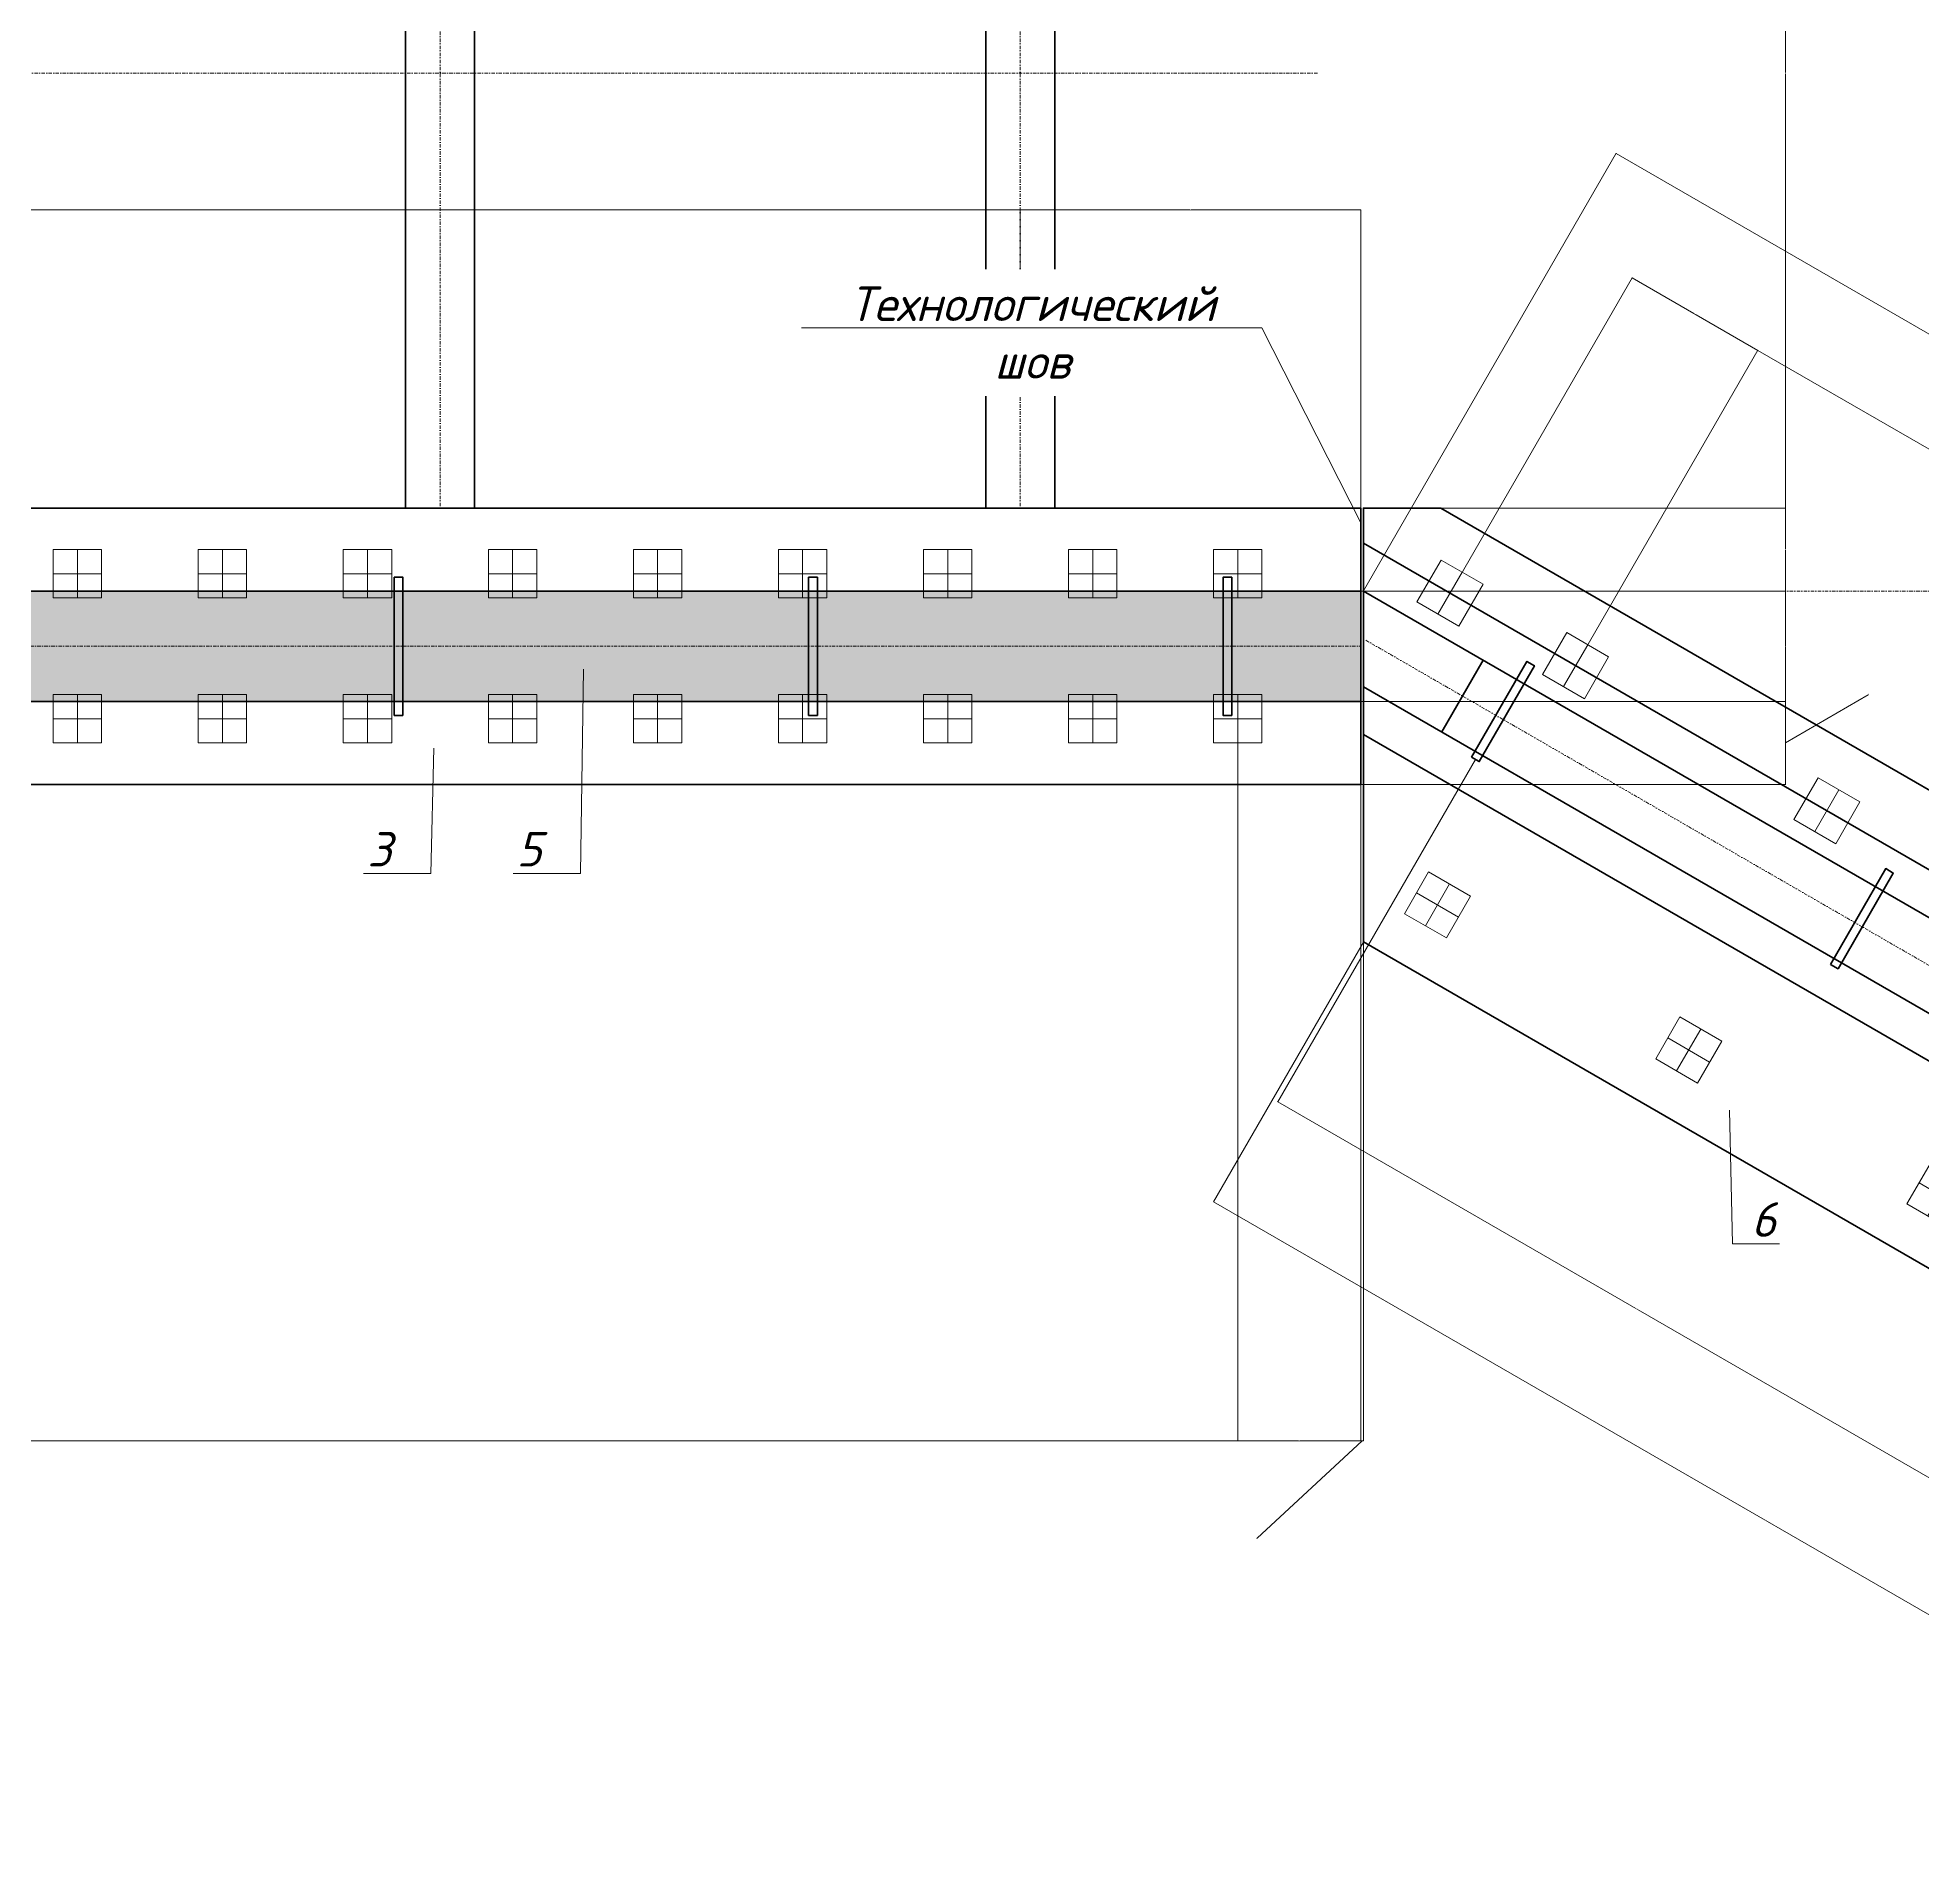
# Model space of a CAD drawing. Header units: millimetres. Extents: x 42180 to 91097, y 36501 to 62073.
# Drawn here: x 69475 to 83118, y 36501 to 49543 of the extents above; entities that cross this region are included whole.
import ezdxf
from ezdxf import colors
from ezdxf.entities.mleader import LeaderData, LeaderLine
from ezdxf.math import Vec2, Vec3

# ---------------------------------------------------------------- set-up
doc = ezdxf.new("R2010")
doc.units = ezdxf.units.MM
doc.linetypes.add('DASHDOT', pattern=[25.4, 12.7, -6.35, 0, -6.35])
doc.linetypes.add('DASHED', pattern=[19.05, 12.7, -6.35])
for name, color, linetype, lineweight in [('$Выноски', 5, 'Continuous', 13), ('$Оси', 1, 'DASHDOT', 13), ('$Пунктир', 3, 'DASHED', 13), ('$Размеры', 5, 'Continuous', 13), ('$Слои конструкции', 7, 'Continuous', 35), ('$Тонкие', 8, 'Continuous', 13)]:
    doc.layers.add(name, color=color, linetype=linetype, lineweight=lineweight)
doc.styles.add('@ТРАНСПРОЕКТ', font='isocpeur.ttf', dxfattribs={"oblique": 15})
doc.dimstyles.new('@TN  1-100', dxfattribs={"dimscale": 100, "dimtxt": 2.5, "dimasz": 1.5, "dimexe": 0.7, "dimexo": 1, "dimgap": 0.5, "dimtad": 1, "dimdec": 0, "dimzin": 0, "dimdsep": 46, "dimtxsty": '@ТРАНСПРОЕКТ', "dimblk": 'OBLIQUE', "dimcen": 0, "dimclrd": 256, "dimclre": 256, "dimclrt": 256, "dimaunit": 1, "dimadec": 3, "dimazin": 0, "dimtfac": 1, "dimtdec": 0, "dimtofl": 0, "dimtmove": 0, "dimatfit": 3, "dimfxl": 1, "dimtolj": 1, "dimtzin": 0, "dimlwd": 13, "dimlwe": 13, "dimarcsym": 0})
doc.dimstyles.new('@TN  1-100$0', dxfattribs={"dimscale": 100, "dimtxt": 2.5, "dimasz": 1.5, "dimexe": 1, "dimexo": 1, "dimgap": 0.75, "dimtad": 1, "dimdec": 0, "dimzin": 0, "dimdsep": 46, "dimtxsty": '@ТРАНСПРОЕКТ', "dimblk": 'OBLIQUE', "dimcen": 0, "dimclrd": 5, "dimclre": 5, "dimclrt": 5, "dimaunit": 1, "dimadec": 3, "dimazin": 0, "dimtfac": 1, "dimtdec": 0, "dimtofl": 0, "dimtmove": 0, "dimatfit": 3, "dimfxl": 1, "dimtfill": 1, "dimtolj": 1, "dimtzin": 0, "dimlwd": 13, "dimlwe": 13, "dimarcsym": 0})

# ---------------------------------------------------------------- blocks, each defined once
blk = doc.blocks.new('A$C11282C60')
at = {"layer": '$Оси', "ltscale": 0.5}
for points in [[(0.175, 0.35), (0.175, 0)], [(0, 0.175), (0.35, 0.175)]]:
    blk.add_lwpolyline(points, dxfattribs=at)
at = {"layer": '$Пунктир', "ltscale": 0.5}
blk.add_lwpolyline([(0, 0), (0.35, 0), (0.35, 0.35), (0, 0.35)], close=True, dxfattribs=at)
blk = doc.blocks.new('_Oblique')
at = {"color": 0, "linetype": 'ByBlock', "lineweight": -2}
blk.add_line((-0.5, -0.5), (0.5, 0.5), dxfattribs=at)
blk = doc.blocks.new('*D92')
at = {"layer": '$Размеры', "color": 5, "linetype": 'Continuous', "lineweight": 13}
for p, q in [((54012.832885, 44435.976508), (54012.832885, 39384.40083)), ((78162.832885, 44435.976508), (78162.832885, 39384.40083)), ((54012.832885, 39385.40083), (78162.832885, 39385.40083))]:
    blk.add_line(p, q, dxfattribs=at)
at = {"layer": 'Defpoints', "color": 0, "ltscale": 100}
for p in [(54012.832885, 44436.976508), (78162.832885, 44436.976508), (78162.832885, 39385.40083)]:
    blk.add_point(p, dxfattribs=at)
at = {"layer": '$Размеры', "color": 5, "lineweight": 13, "ltscale": 100, "xscale": 1.5, "yscale": 1.5, "zscale": 1.5, "rotation": 180}
blk.add_blockref('_Oblique', (54012.832885, 39385.40083), dxfattribs=at)
at = {"layer": '$Размеры', "color": 5, "lineweight": 13, "ltscale": 100, "xscale": 1.5, "yscale": 1.5, "zscale": 1.5}
blk.add_blockref('_Oblique', (78162.832885, 39385.40083), dxfattribs=at)
at = {"layer": '$Размеры', "color": 5, "ltscale": 100, "insert": (66087.832885, 39387.40083), "char_height": 2.5, "attachment_point": 5, "style": '@ТРАНСПРОЕКТ', "bg_fill": 3, "box_fill_scale": 1.1, "bg_fill_color": 9, "bg_fill_true_color": 13158600, "bg_fill_transparency": 0}
blk.add_mtext('\\A1;23х1050=24150', dxfattribs=at)
blk = doc.blocks.new('*D94')
at = {"layer": '$Размеры', "color": 5, "linetype": 'Continuous', "lineweight": 13}
for p, q in [((78162.832885, 44435.976508), (78162.832885, 39384.40083)), ((79052.832885, 44135.976508), (79052.832885, 39384.40083)), ((78162.832885, 39385.40083), (79052.832885, 39385.40083))]:
    blk.add_line(p, q, dxfattribs=at)
at = {"layer": 'Defpoints', "color": 0, "ltscale": 100}
for p in [(78162.832885, 44436.976508), (79052.832885, 44136.976508), (79052.832885, 39385.40083)]:
    blk.add_point(p, dxfattribs=at)
at = {"layer": '$Размеры', "color": 5, "lineweight": 13, "ltscale": 100, "xscale": 1.5, "yscale": 1.5, "zscale": 1.5, "rotation": 180}
blk.add_blockref('_Oblique', (78162.832885, 39385.40083), dxfattribs=at)
at = {"layer": '$Размеры', "color": 5, "lineweight": 13, "ltscale": 100, "xscale": 1.5, "yscale": 1.5, "zscale": 1.5}
blk.add_blockref('_Oblique', (79052.832885, 39385.40083), dxfattribs=at)
at = {"layer": '$Размеры', "color": 5, "ltscale": 100, "insert": (78607.832885, 39387.40083), "char_height": 2.5, "attachment_point": 5, "style": '@ТРАНСПРОЕКТ', "bg_fill": 3, "box_fill_scale": 1.1, "bg_fill_color": 9, "bg_fill_true_color": 13158600, "bg_fill_transparency": 0}
blk.add_mtext('\\A1;890', dxfattribs=at)
blk = doc.blocks.new('*D95')
at = {"layer": '$Размеры', "color": 5, "linetype": 'Continuous', "lineweight": 13}
for p, q in [((55587.832885, 48001.984121), (55587.832885, 48297.351015)), ((55587.832885, 48296.351015), (76587.832886, 48296.351015)), ((76587.832886, 47863.269619), (76587.832886, 48297.351015))]:
    blk.add_line(p, q, dxfattribs=at)
at = {"layer": 'Defpoints', "color": 0, "ltscale": 100}
for p in [(76587.832886, 48296.351015), (55587.832885, 48000.984121), (76587.832886, 47862.269619)]:
    blk.add_point(p, dxfattribs=at)
at = {"layer": '$Размеры', "color": 5, "lineweight": 13, "ltscale": 100, "xscale": 1.5, "yscale": 1.5, "zscale": 1.5, "rotation": 180}
blk.add_blockref('_Oblique', (55587.832885, 48296.351015), dxfattribs=at)
at = {"layer": '$Размеры', "color": 5, "lineweight": 13, "ltscale": 100, "xscale": 1.5, "yscale": 1.5, "zscale": 1.5}
blk.add_blockref('_Oblique', (76587.832886, 48296.351015), dxfattribs=at)
at = {"layer": '$Размеры', "color": 5, "ltscale": 100, "insert": (66087.832885, 48298.351015), "char_height": 2.5, "attachment_point": 5, "style": '@ТРАНСПРОЕКТ', "bg_fill": 3, "box_fill_scale": 1.1, "bg_fill_color": 9, "bg_fill_true_color": 13158600, "bg_fill_transparency": 0}
blk.add_mtext('\\A1;5х4200=21000', dxfattribs=at)
blk = doc.blocks.new('*D96')
at = {"layer": '$Размеры', "color": 5, "linetype": 'Continuous', "lineweight": 13}
for p, q in [((76587.832886, 47863.269619), (76587.832886, 48297.351015)), ((79052.832885, 48296.351015), (76587.832886, 48296.351015)), ((79052.832885, 46137.976508), (79052.832885, 48297.351015))]:
    blk.add_line(p, q, dxfattribs=at)
at = {"layer": 'Defpoints', "color": 0, "ltscale": 100}
for p in [(76587.832886, 48296.351015), (76587.832886, 47862.269619), (79052.832885, 46136.976508)]:
    blk.add_point(p, dxfattribs=at)
at = {"layer": '$Размеры', "color": 5, "lineweight": 13, "ltscale": 100, "xscale": 1.5, "yscale": 1.5, "zscale": 1.5, "rotation": 180}
blk.add_blockref('_Oblique', (76587.832886, 48296.351015), dxfattribs=at)
at = {"layer": '$Размеры', "color": 5, "lineweight": 13, "ltscale": 100, "xscale": 1.5, "yscale": 1.5, "zscale": 1.5}
blk.add_blockref('_Oblique', (79052.832885, 48296.351015), dxfattribs=at)
at = {"layer": '$Размеры', "color": 5, "ltscale": 100, "insert": (77820.332885, 48298.351015), "char_height": 2.5, "attachment_point": 5, "style": '@ТРАНСПРОЕКТ', "bg_fill": 3, "box_fill_scale": 1.1, "bg_fill_color": 9, "bg_fill_true_color": 13158600, "bg_fill_transparency": 0}
blk.add_mtext('\\A1;2465', dxfattribs=at)
blk = doc.blocks.new('*D109')
at = {"layer": '$Размеры', "color": 5, "linetype": 'Continuous', "lineweight": 13}
for p, q in [((79634.602946, 52436.976835), (82129.391474, 52436.976835)), ((82128.391474, 52436.976835), (82128.391474, 46136.97618)), ((79334.602946, 46136.97618), (82129.391474, 46136.97618))]:
    blk.add_line(p, q, dxfattribs=at)
at = {"layer": 'Defpoints', "color": 0, "ltscale": 100}
for p in [(79633.602946, 52436.976835), (79333.602946, 46136.97618), (82128.391474, 46136.97618)]:
    blk.add_point(p, dxfattribs=at)
at = {"layer": '$Размеры', "color": 5, "lineweight": 13, "ltscale": 100, "xscale": 1.5, "yscale": 1.5, "zscale": 1.5}
for p, rotation in [((82128.391474, 52436.976835), 90), ((82128.391474, 46136.97618), 270)]:
    blk.add_blockref('_Oblique', p, dxfattribs=dict(at, rotation=rotation))
at = {"layer": '$Размеры', "color": 5, "ltscale": 100, "insert": (82126.391474, 49286.976508), "char_height": 2.5, "attachment_point": 5, "rotation": 90, "style": '@ТРАНСПРОЕКТ', "bg_fill": 3, "box_fill_scale": 1.1, "bg_fill_color": 9, "bg_fill_true_color": 13158600, "bg_fill_transparency": 0}
blk.add_mtext('\\A1;6300', dxfattribs=at)
blk = doc.blocks.new('*D119')
at = {"layer": '$Размеры', "color": 5, "linetype": 'Continuous', "lineweight": 13}
for p, q in [((79053.832885, 45536.976508), (82129.391474, 45536.976508)), ((82128.391474, 44736.976508), (82128.391474, 45536.976508)), ((79053.832885, 44736.976508), (82129.391474, 44736.976508))]:
    blk.add_line(p, q, dxfattribs=at)
at = {"layer": 'Defpoints', "color": 0, "ltscale": 100}
for p in [(79052.832885, 45536.976508), (82128.391474, 45536.976508), (79052.832885, 44736.976508)]:
    blk.add_point(p, dxfattribs=at)
at = {"layer": '$Размеры', "color": 5, "lineweight": 13, "ltscale": 100, "xscale": 1.5, "yscale": 1.5, "zscale": 1.5}
for p, rotation in [((82128.391474, 45536.976508), 90), ((82128.391474, 44736.976508), 270)]:
    blk.add_blockref('_Oblique', p, dxfattribs=dict(at, rotation=rotation))
at = {"layer": '$Размеры', "color": 5, "ltscale": 100, "insert": (82126.391474, 45136.976508), "char_height": 2.5, "attachment_point": 5, "rotation": 90, "style": '@ТРАНСПРОЕКТ', "bg_fill": 3, "box_fill_scale": 1.1, "bg_fill_color": 9, "bg_fill_true_color": 13158600, "bg_fill_transparency": 0}
blk.add_mtext('\\A1;800', dxfattribs=at)
blk = doc.blocks.new('*D120')
at = {"layer": '$Размеры', "color": 5, "linetype": 'Continuous', "lineweight": 13}
for p, q in [((79334.602946, 46136.97618), (82129.391474, 46136.97618)), ((82128.391474, 45536.976508), (82128.391474, 46136.97618)), ((79053.832885, 45536.976508), (82129.391474, 45536.976508))]:
    blk.add_line(p, q, dxfattribs=at)
at = {"layer": 'Defpoints', "color": 0, "ltscale": 100}
for p in [(79333.602946, 46136.97618), (82128.391474, 46136.97618), (79052.832885, 45536.976508)]:
    blk.add_point(p, dxfattribs=at)
at = {"layer": '$Размеры', "color": 5, "lineweight": 13, "ltscale": 100, "xscale": 1.5, "yscale": 1.5, "zscale": 1.5}
for p, rotation in [((82128.391474, 46136.97618), 90), ((82128.391474, 45536.976508), 270)]:
    blk.add_blockref('_Oblique', p, dxfattribs=dict(at, rotation=rotation))
at = {"layer": '$Размеры', "color": 5, "ltscale": 100, "insert": (82126.391474, 45836.976344), "char_height": 2.5, "attachment_point": 5, "rotation": 90, "style": '@ТРАНСПРОЕКТ', "bg_fill": 3, "box_fill_scale": 1.1, "bg_fill_color": 9, "bg_fill_true_color": 13158600, "bg_fill_transparency": 0}
blk.add_mtext('\\A1;600', dxfattribs=at)
blk = doc.blocks.new('*D121')
at = {"layer": '$Размеры', "color": 5, "linetype": 'Continuous', "lineweight": 13}
for p, q in [((82727.123943, 44786.696502), (82128.391474, 44436.976508)), ((82727.123943, 44793.196502), (82727.123943, 44786.696502)), ((79053.832885, 44736.976508), (82129.391474, 44736.976508)), ((82128.391474, 44736.976508), (82128.391474, 44136.976508)), ((79053.832885, 44136.976508), (82129.391474, 44136.976508))]:
    blk.add_line(p, q, dxfattribs=at)
at = {"layer": 'Defpoints', "color": 0, "ltscale": 100}
for p in [(79052.832885, 44736.976508), (79052.832885, 44136.976508), (82128.391474, 44136.976508)]:
    blk.add_point(p, dxfattribs=at)
at = {"layer": '$Размеры', "color": 5, "lineweight": 13, "ltscale": 100, "xscale": 1.5, "yscale": 1.5, "zscale": 1.5}
for p, rotation in [((82128.391474, 44736.976508), 90), ((82128.391474, 44136.976508), 270)]:
    blk.add_blockref('_Oblique', p, dxfattribs=dict(at, rotation=rotation))
at = {"layer": '$Размеры', "color": 5, "ltscale": 100, "insert": (82725.123943, 44789.946502), "char_height": 2.5, "attachment_point": 5, "rotation": 90, "style": '@ТРАНСПРОЕКТ', "bg_fill": 3, "box_fill_scale": 1.1, "bg_fill_color": 9, "bg_fill_true_color": 13158600, "bg_fill_transparency": 0}
blk.add_mtext('\\A1;600', dxfattribs=at)
blk = doc.blocks.new('A$C0AF07C0A')
at = {"layer": '$Оси', "ltscale": 2}
blk.add_lwpolyline([(8943.267285, 6109.807949), (0.000546, 946.41049)], dxfattribs=at)
at = {"layer": '$Слои конструкции'}
for points in [[(9493.267285, 5157.180005), (7993.267285, 7755.256216), (0.000546, 3140.341512), (0.000546, 0.000328), (560.770061, 0.000328), (9493.267285, 5157.180005)], [(0.000546, 1639.230813), (8643.267285, 6629.423191)], [(8793.267285, 6369.61557), (9093.267285, 5850.000328), (0.000546, 600.000328), (0.000546, 1292.820651), (8793.267285, 6369.61557)], [(0.000546, 253.590167), (9243.267285, 5590.192707)], [(866.025949, 1100.000328), (566.025949, 1619.61557)]]:
    blk.add_lwpolyline(points, dxfattribs=at)
at = {"color": 4, "xscale": 1000, "yscale": 1000, "zscale": 1000, "rotation": 30}
for p in [(7746.200138, 6833.189069), (5927.54679, 5783.189069), (8746.200138, 5101.138261), (4108.893442, 4733.189069), (6927.54679, 4051.138261), (2290.240094, 3683.189069), (5108.893442, 3001.138261), (471.586746, 2633.189069), (3290.240094, 1951.138261), (1471.586746, 901.138261), (562.260072, 376.138261)]:
    blk.add_blockref('A$C11282C60', p, dxfattribs=at)
blk = doc.blocks.new('*D126')
at = {"layer": '$Размеры', "color": 5, "linetype": 'Continuous', "lineweight": 13}
blk.add_arc((79072.832885, 45536.976508), 4741.879594, 330, 0, dxfattribs=at)
at = {"layer": 'Defpoints', "color": 0, "ltscale": 100}
for p in [(79052.832885, 45536.976508), (79072.832885, 45536.976508), (87395.836046, 45536.976508), (83528.742148, 43915.158169), (88166.099625, 40286.976508)]:
    blk.add_point(p, dxfattribs=at)
at = {"layer": '$Размеры', "color": 5, "lineweight": 13, "ltscale": 100, "xscale": 1.5, "yscale": 1.5, "zscale": 1.5}
for p, rotation in [((83814.712479, 45536.976508), 90), ((83179.421075, 43166.036711), 240)]:
    blk.add_blockref('_Oblique', p, dxfattribs=dict(at, rotation=rotation))
at = {"layer": '$Размеры', "color": 5, "ltscale": 100, "insert": (83748.408027, 44758.866197), "char_height": 2.5, "attachment_point": 5, "rotation": 80.5514162717, "style": '@ТРАНСПРОЕКТ', "bg_fill": 3, "box_fill_scale": 1.1, "bg_fill_color": 9, "bg_fill_true_color": 13158600, "bg_fill_transparency": 0}
blk.add_mtext('\\A1;30%%d', dxfattribs=at)
blk = doc.blocks.new('*D132')
at = {"layer": '$Слои конструкции', "color": 5, "linetype": 'Continuous', "lineweight": 13}
for p, q in [((79073.333431, 45537.842205), (80902.300348, 48705.705832)), ((89995.067088, 43454.839806), (80901.800348, 48704.839806)), ((88166.600171, 40287.842205), (89995.567088, 43455.705832))]:
    blk.add_line(p, q, dxfattribs=at)
at = {"layer": 'Defpoints', "color": 0, "ltscale": 100}
for p in [(80901.800348, 48704.839806), (79072.833431, 45536.97618), (88166.100171, 40286.97618)]:
    blk.add_point(p, dxfattribs=at)
at = {"layer": '$Слои конструкции', "color": 5, "lineweight": 13, "ltscale": 100, "xscale": 1.5, "yscale": 1.5, "zscale": 1.5}
for p, rotation in [((80901.800348, 48704.839806), 150), ((89995.067088, 43454.839806), 330)]:
    blk.add_blockref('_Oblique', p, dxfattribs=dict(at, rotation=rotation))
at = {"layer": '$Слои конструкции', "color": 5, "ltscale": 100, "insert": (85449.433718, 46081.571857), "char_height": 2.5, "attachment_point": 5, "rotation": 330, "style": '@ТРАНСПРОЕКТ', "bg_fill": 3, "box_fill_scale": 1.1, "bg_fill_color": 9, "bg_fill_true_color": 13158600, "bg_fill_transparency": 0}
blk.add_mtext('\\A1;10500', dxfattribs=at)
blk = doc.blocks.new('*D133')
at = {"layer": '$Слои конструкции', "color": 5, "linetype": 'Continuous', "lineweight": 13}
for p, q in [((80608.974077, 44997.649826), (81926.87081, 47280.313927)), ((81926.37081, 47279.447901), (89200.984202, 43079.447901)), ((87883.587469, 40797.649826), (89201.484202, 43080.313927))]:
    blk.add_line(p, q, dxfattribs=at)
at = {"layer": 'Defpoints', "color": 0, "ltscale": 100}
for p in [(80608.474077, 44996.783801), (89200.984202, 43079.447901), (87883.087469, 40796.783801)]:
    blk.add_point(p, dxfattribs=at)
at = {"layer": '$Слои конструкции', "color": 5, "lineweight": 13, "ltscale": 100, "xscale": 1.5, "yscale": 1.5, "zscale": 1.5}
for p, rotation in [((81926.37081, 47279.447901), 150), ((89200.984202, 43079.447901), 330)]:
    blk.add_blockref('_Oblique', p, dxfattribs=dict(at, rotation=rotation))
at = {"layer": '$Слои конструкции', "color": 5, "ltscale": 100, "insert": (85564.677506, 45181.179952), "char_height": 2.5, "attachment_point": 5, "rotation": 329.9999999999, "style": '@ТРАНСПРОЕКТ', "bg_fill": 3, "box_fill_scale": 1.1, "bg_fill_color": 9, "bg_fill_true_color": 13158600, "bg_fill_transparency": 0}
blk.add_mtext('\\A1;8*2100=8400', dxfattribs=at)
blk = doc.blocks.new('*D154')
at = {"layer": '$Слои конструкции', "color": 5, "linetype": 'Continuous', "lineweight": 13}
for p, q in [((79052.832885, 44135.976507), (79052.832885, 39384.40083)), ((79072.833431, 42995.634995), (79072.833431, 39384.40083)), ((78302.549286, 38681.578436), (79062.833158, 39385.40083)), ((79052.832885, 39385.40083), (79072.833431, 39385.40083)), ((78297.799286, 38681.578436), (78302.549286, 38681.578436))]:
    blk.add_line(p, q, dxfattribs=at)
at = {"layer": 'Defpoints', "color": 0, "ltscale": 100}
for p in [(79052.832885, 44136.976507), (79072.833431, 42996.634995), (79072.833431, 39385.40083)]:
    blk.add_point(p, dxfattribs=at)
at = {"layer": '$Слои конструкции', "color": 5, "lineweight": 13, "ltscale": 100, "xscale": 1.5, "yscale": 1.5, "zscale": 1.5, "rotation": 180}
blk.add_blockref('_Oblique', (79052.832885, 39385.40083), dxfattribs=at)
at = {"layer": '$Слои конструкции', "color": 5, "lineweight": 13, "ltscale": 100, "xscale": 1.5, "yscale": 1.5, "zscale": 1.5}
blk.add_blockref('_Oblique', (79072.833431, 39385.40083), dxfattribs=at)
at = {"layer": '$Слои конструкции', "color": 5, "ltscale": 100, "insert": (78300.174286, 38683.578436), "char_height": 2.5, "attachment_point": 5, "style": '@ТРАНСПРОЕКТ', "bg_fill": 3, "box_fill_scale": 1.1, "bg_fill_color": 9, "bg_fill_true_color": 13158600, "bg_fill_transparency": 0}
blk.add_mtext('\\A1;20', dxfattribs=at)
blk = doc.blocks.new('_NONE')
blk = doc.blocks.new('*D158')
at = {"layer": '$Размеры', "color": 5, "linetype": 'Continuous', "lineweight": 13}
for p, q in [((79699.647403, 45522.649826), (81017.544136, 47805.313927)), ((81017.044136, 47804.447901), (81926.37081, 47279.447901)), ((80608.974077, 44997.649826), (81926.87081, 47280.313927))]:
    blk.add_line(p, q, dxfattribs=at)
at = {"layer": 'Defpoints', "color": 0, "ltscale": 100}
for p in [(81926.37081, 47279.447901), (79699.147403, 45521.783801), (80608.474077, 44996.783801)]:
    blk.add_point(p, dxfattribs=at)
at = {"layer": '$Размеры', "color": 5, "lineweight": 13, "ltscale": 100, "xscale": 1.5, "yscale": 1.5, "zscale": 1.5}
for p, rotation in [((81017.044136, 47804.447901), 150), ((81926.37081, 47279.447901), 330)]:
    blk.add_blockref('_Oblique', p, dxfattribs=dict(at, rotation=rotation))
at = {"layer": '$Размеры', "color": 5, "ltscale": 100, "insert": (81472.707473, 47543.679952), "char_height": 2.5, "attachment_point": 5, "rotation": 330, "style": '@ТРАНСПРОЕКТ', "bg_fill": 3, "box_fill_scale": 1.1, "bg_fill_color": 9, "bg_fill_true_color": 13158600, "bg_fill_transparency": 0}
blk.add_mtext('\\A1;1050', dxfattribs=at)
blk = doc.blocks.new('*D168')
at = {"layer": '$Слои конструкции', "color": 5, "linetype": 'Continuous', "lineweight": 13}
for p, q in [((79072.333431, 42995.76897), (77986.85955, 41115.673058)), ((85980.62629, 36501.624379), (77987.35955, 41116.539083)), ((87065.600171, 38380.854266), (85980.12629, 36500.758354))]:
    blk.add_line(p, q, dxfattribs=at)
at = {"layer": 'Defpoints', "color": 0, "ltscale": 100}
for p in [(79072.833431, 42996.634995), (77987.35955, 41116.539083), (87066.100171, 38381.720291)]:
    blk.add_point(p, dxfattribs=at)
at = {"layer": '$Слои конструкции', "color": 5, "lineweight": 13, "ltscale": 100, "xscale": 1.5, "yscale": 1.5, "zscale": 1.5}
for p, rotation in [((77987.35955, 41116.539083), 150), ((85980.62629, 36501.624379), 330)]:
    blk.add_blockref('_Oblique', p, dxfattribs=dict(at, rotation=rotation))
at = {"layer": '$Слои конструкции', "color": 5, "ltscale": 100, "insert": (81984.99292, 38810.813782), "char_height": 2.5, "attachment_point": 5, "rotation": 330, "style": '@ТРАНСПРОЕКТ', "bg_fill": 3, "box_fill_scale": 1.1, "bg_fill_color": 9, "bg_fill_true_color": 13158600, "bg_fill_transparency": 0}
blk.add_mtext('\\A1;9230', dxfattribs=at)
blk = doc.blocks.new('*D169')
at = {"layer": '$Размеры', "color": 5, "linetype": 'Continuous', "lineweight": 13}
for p, q in [((79882.493273, 44317.811351), (78451.610364, 41839.461084)), ((83648.256617, 38840.31659), (78452.110365, 41840.327108)), ((85078.639525, 41317.800833), (83647.756615, 38839.450566))]:
    blk.add_line(p, q, dxfattribs=at)
at = {"layer": 'Defpoints', "color": 0, "ltscale": 100}
for p in [(79882.993275, 44318.677376), (78452.110365, 41840.327108), (85079.139527, 41318.666858)]:
    blk.add_point(p, dxfattribs=at)
at = {"layer": '$Размеры', "color": 5, "lineweight": 13, "ltscale": 100, "xscale": 1.5, "yscale": 1.5, "zscale": 1.5}
for p, rotation in [((78452.110365, 41840.327108), 149.999884), ((83648.256617, 38840.31659), 329.999884)]:
    blk.add_blockref('_Oblique', p, dxfattribs=dict(at, rotation=rotation))
at = {"layer": '$Размеры', "color": 5, "ltscale": 100, "insert": (81051.308495, 40342.270404), "char_height": 2.5, "attachment_point": 5, "rotation": 329.999883554, "style": '@ТРАНСПРОЕКТ', "bg_fill": 3, "box_fill_scale": 1.1, "bg_fill_color": 9, "bg_fill_true_color": 13158600, "bg_fill_transparency": 0}
blk.add_mtext('\\A1;2х3000 (поз.8)', dxfattribs=at)

msp = doc.modelspace()

# ---------------------------------------------------------------- hatches: boundary and pattern name
at = {"layer": '$Тонкие'}
h = msp.add_hatch(dxfattribs=at)
h.set_pattern_fill('ANSI35', color=256, scale=1000)
h.set_pattern_definition([(45, (59770.57, 34805.63), (-176.7767, 176.7767), []), (45, (59947.35, 34805.63), (-176.7767, 176.7767), [312.5, -62.5, 0, -62.5])])
h.paths.add_polyline_path([(53122.832885, 44736.976508), (79052.832885, 44736.976508), (79052.832885, 45536.976508), (53122.832885, 45536.976508)])

# ---------------------------------------------------------------- linework, layer by layer
at = {"layer": '$Оси', "ltscale": 2}
for points in [[(47055.406888, 49286.976508), (78752.832885, 49286.976508)], [(50181.017289, 45136.976508), (79052.832885, 45136.976508)]]:
    msp.add_lwpolyline(points, dxfattribs=at)
at = {"layer": '$Слои конструкции'}
for points in [[(72637.832885, 52436.976508), (72637.832885, 46136.976508), (72137.832885, 46136.976508), (72137.832885, 52436.976508)], [(72119.332885, 44636.976508), (72119.332885, 45636.976508), (72056.332885, 45636.976508), (72056.332885, 44636.976508)], [(75119.332885, 44636.976508), (75119.332885, 45636.976508), (75056.332885, 45636.976508), (75056.332885, 44636.976508)], [(78119.332885, 44636.976508), (78119.332885, 45636.976508), (78056.332885, 45636.976508), (78056.332885, 44636.976508)], [(53122.832885, 44736.976508), (79052.832885, 44736.976508), (79052.832885, 45536.976508), (53122.832885, 45536.976508)]]:
    msp.add_lwpolyline(points, close=True, dxfattribs=at)

# ---------------------------------------------------------------- block references
at = {"color": 4, "xscale": 1000, "yscale": 1000, "zscale": 1000}
for p in [(69587.832885, 45486.976508), (70637.832885, 45486.976508), (71687.832885, 45486.976508), (72737.832885, 45486.976508), (73787.832885, 45486.976508), (74837.832885, 45486.976508), (75887.832885, 45486.976508), (76937.832885, 45486.976508), (77987.832885, 45486.976508), (69587.832885, 44436.976508), (70637.832885, 44436.976508), (71687.832885, 44436.976508), (72737.832885, 44436.976508), (73787.832885, 44436.976508), (74837.832885, 44436.976508), (75887.832885, 44436.976508), (76937.832885, 44436.976508), (77987.832885, 44436.976508)]:
    msp.add_blockref('A$C11282C60', p, dxfattribs=at)

# ---------------------------------------------------------------- dimensions: what is measured, and where the dimension line sits
at = {"layer": '$Размеры', "color": 1}
dim = msp.add_linear_dim(base=(82128.391474, 46136.97618), p1=(79633.602946, 52436.976835), p2=(79333.602946, 46136.97618), angle=90, dimstyle='@TN  1-100$0', override={"dimscale": 1}, dxfattribs=at)
dim.commit()
dim.dimension.update_dxf_attribs({"geometry": '*D109', "text_midpoint": (82126.391474, 49286.976508)})

# ---------------------------------------------------------------- next in the draw order: dimensions: what is measured, and where the dimension line sits
for base, p1, p2, text, picture, middle in [((76587.832886, 48296.351015), (55587.832885, 48000.984121), (76587.832886, 47862.269619), '5х4200=<>', '*D95', (66087.832885, 48298.351015)), ((78162.832885, 39385.40083), (54012.832885, 44436.976508), (78162.832885, 44436.976508), '23х1050=<>', '*D92', (66087.832885, 39387.40083))]:
    dim = msp.add_linear_dim(base=base, p1=p1, p2=p2, text=text, dimstyle='@TN  1-100$0', override={"dimscale": 1}, dxfattribs=at)
    dim.commit()
    dim.dimension.update_dxf_attribs({"geometry": picture, "text_midpoint": middle})
dim = msp.add_linear_dim(base=(82128.391474, 45536.976508), p1=(79052.832885, 44736.976508), p2=(79052.832885, 45536.976508), angle=270, dimstyle='@TN  1-100$0', override={"dimscale": 1}, dxfattribs=at)
dim.commit()
dim.dimension.update_dxf_attribs({"geometry": '*D119', "text_midpoint": (82126.391474, 45136.976508)})

# ---------------------------------------------------------------- next in the draw order: linework, layer by layer
at = {"layer": '$Оси', "ltscale": 2}
msp.add_line((72387.832885, 52436.976508), (72387.832885, 46136.976508), dxfattribs=at)

# ---------------------------------------------------------------- next in the draw order: dimensions: what is measured, and where the dimension line sits
at = {"layer": '$Размеры', "color": 1}
for base, p1, p2, picture, middle in [((76587.832886, 48296.351015), (79052.832885, 46136.976508), (76587.832886, 47862.269619), '*D96', (77820.332885, 48298.351015)), ((79052.832885, 39385.40083), (78162.832885, 44436.976508), (79052.832885, 44136.976508), '*D94', (78607.832885, 39387.40083))]:
    dim = msp.add_linear_dim(base=base, p1=p1, p2=p2, dimstyle='@TN  1-100$0', override={"dimscale": 1}, dxfattribs=at)
    dim.commit()
    dim.dimension.update_dxf_attribs({"geometry": picture, "text_midpoint": middle})

# ---------------------------------------------------------------- next in the draw order: leaders
at = {"layer": '$Выноски'}
ml = msp.add_multileader_mtext('Standard', dxfattribs=at)
ml.set_content('5', color=256, style='@ТРАНСПРОЕКТ')
ml.set_leader_properties(color=256, linetype='ByLayer', lineweight=13)
ml.set_arrow_properties(name='NONE')
ml.build(insert=Vec2(0, 0))
ml.multileader.update_dxf_attribs({"text_left_attachment_type": 6, "text_right_attachment_type": 6, "dogleg_length": 0.293246, "arrow_head_size": 200, "scale": 100})
ctx = ml.context
ctx.base_point, ctx.scale, ctx.char_height, ctx.arrow_head_size, ctx.landing_gap_size, ctx.plane_origin = Vec3(72924.371625, 43492.979637), 100, 250, 200, 12.5, Vec3(71837.471641, 42801.652269)
ctx.left_attachment, ctx.right_attachment, ctx.text_align_type = 6, 6, 1
notes = []
notes.append((ctx, [(0, (1, 1, 0), (73404.345495, 43492.979637), (-1, 0), 283.980221, [(0, [(73425.339145, 44972.526119)], 0, [])])]))
ctx.mtext.insert, ctx.mtext.rotation, ctx.mtext.alignment, ctx.mtext.flow_direction = Vec3(73032.865274, 43792.979637), 6.283185, 2, 5
ml = msp.add_multileader_mtext('Standard', dxfattribs=at)
ml.set_content('3', color=256, style='@ТРАНСПРОЕКТ')
ml.set_leader_properties(color=256, linetype='ByLayer', lineweight=13)
ml.set_arrow_properties(name='NONE')
ml.build(insert=Vec2(0, 0))
ml.multileader.update_dxf_attribs({"text_left_attachment_type": 6, "text_right_attachment_type": 6, "dogleg_length": 0.293246, "arrow_head_size": 200, "scale": 100})
ctx = ml.context
ctx.base_point, ctx.scale, ctx.char_height, ctx.arrow_head_size, ctx.landing_gap_size, ctx.plane_origin = Vec3(71841.093188, 43492.979637), 100, 250, 200, 12.5, Vec3(70754.193204, 42801.652269)
ctx.left_attachment, ctx.right_attachment, ctx.text_align_type = 6, 6, 1
notes.append((ctx, [(0, (1, 1, 0), (72321.067058, 43492.979637), (-1, 0), 283.980221, [(0, [(72342.060707, 44400.381884)], 0, [])])]))
ctx.mtext.insert, ctx.mtext.rotation, ctx.mtext.alignment, ctx.mtext.flow_direction = Vec3(71949.586837, 43792.979637), 6.283185, 2, 5
for ctx, leaders in notes:
    for number, flags, end, landing, length, lines in leaders:
        leader = LeaderData()
        leader.index, (leader.has_last_leader_line, leader.has_dogleg_vector, leader.attachment_direction) = number, flags
        leader.last_leader_point, leader.dogleg_vector, leader.dogleg_length = Vec3(end), Vec3(landing), length
        for number, points, colour, breaks in lines:
            line = LeaderLine()
            line.index, line.vertices, line.color, line.breaks = number, Vec3.list(points), colors.encode_raw_color(colour), breaks
            leader.lines.append(line)
        ctx.leaders.append(leader)

# ---------------------------------------------------------------- next in the draw order: linework, layer by layer
at = {"layer": '$Оси', "ltscale": 2}
msp.add_line((76587.832886, 52436.976508), (76587.832886, 46136.976508), dxfattribs=at)
at = {"layer": '$Слои конструкции'}
msp.add_lwpolyline([(76837.832886, 52436.976508), (76837.832886, 46136.976508), (76337.832886, 46136.976508), (76337.832886, 52436.976508)], close=True, dxfattribs=at)

# ---------------------------------------------------------------- next in the draw order: dimensions: what is measured, and where the dimension line sits
at = {"layer": '$Размеры', "color": 1}
dim = msp.add_linear_dim(base=(82128.391474, 46136.97618), p1=(79052.832885, 45536.976508), p2=(79333.602946, 46136.97618), angle=270, dimstyle='@TN  1-100$0', override={"dimscale": 1}, dxfattribs=at)
dim.commit()
dim.dimension.update_dxf_attribs({"geometry": '*D120', "text_midpoint": (82126.391474, 45836.976344)})
dim = msp.add_linear_dim(base=(82128.391474, 44136.976508), p1=(79052.832885, 44736.976508), p2=(79052.832885, 44136.976508), angle=270, dimstyle='@TN  1-100$0', override={"dimscale": 1, "dimtmove": 1}, dxfattribs=at)
dim.commit()
dim.dimension.update_dxf_attribs({"geometry": '*D121', "text_midpoint": (82727.123943, 44787.446502), "dimtype": 160})

# ---------------------------------------------------------------- next in the draw order: linework, layer by layer
at = {"layer": '$Оси', "ltscale": 2}
msp.add_lwpolyline([(79052.832885, 45536.976508), (83787.014788, 45536.976508)], dxfattribs=at)

# ---------------------------------------------------------------- next in the draw order: block references
at = {"layer": '$Слои конструкции', "xscale": -1, "rotation": 180}
msp.add_blockref('A$C0AF07C0A', (79072.832885, 46136.976508), dxfattribs=at)

# ---------------------------------------------------------------- next in the draw order: dimensions: what is measured, and where the dimension line sits
at = {"layer": '$Размеры', "color": 1}
dim = msp.add_angular_dim_2l(base=(83528.742148, 43915.158169), line1=((79052.832885, 45536.976508), (87395.836046, 45536.976508)), line2=((88166.099625, 40286.976508), (79072.832885, 45536.976508)), dimstyle='@TN  1-100', override={"dimscale": 1, "dimexe": 1, "dimgap": 0.75, "dimclrd": 5, "dimclre": 5, "dimclrt": 5, "dimadec": 0, "dimtfill": 1}, dxfattribs=at)
dim.commit()
dim.dimension.update_dxf_attribs({"geometry": '*D126', "text_midpoint": (83750.380894, 44758.537872), "dimtype": 162})

# ---------------------------------------------------------------- next in the draw order: dimensions: what is measured, and where the dimension line sits
at = {"layer": '$Слои конструкции'}
dim = msp.add_aligned_dim(p1=(88166.100171, 40286.97618), p2=(79072.833431, 45536.97618), distance=-3657.933834, dimstyle='@TN  1-100$0', override={"dimscale": 1}, dxfattribs=at)
dim.commit()
dim.dimension.update_dxf_attribs({"geometry": '*D132', "text_midpoint": (85449.433718, 46081.571857)})

# ---------------------------------------------------------------- next in the draw order: linework, layer by layer
for points in [[(53122.832885, 46136.976508), (79052.832885, 46136.976508), (79052.832885, 44136.976508), (53122.832885, 44136.976507)], [(79855.702054, 44334.427328), (80255.700533, 45027.248529), (80310.260188, 44995.748625), (79910.26171, 44302.927424)]]:
    msp.add_lwpolyline(points, close=True, dxfattribs=at)

# ---------------------------------------------------------------- next in the draw order: dimensions: what is measured, and where the dimension line sits
dim = msp.add_aligned_dim(p1=(80608.474077, 44996.783801), p2=(87883.087469, 40796.783801), distance=2635.793465, text='8*2100=<>', dimstyle='@TN  1-100$0', override={"dimscale": 1}, dxfattribs=at)
dim.commit()
dim.dimension.update_dxf_attribs({"geometry": '*D133', "text_midpoint": (85564.677506, 45181.179952)})

# ---------------------------------------------------------------- next in the draw order: linework, layer by layer
msp.add_lwpolyline([(82453.784047, 42834.437513), (82853.782526, 43527.258714), (82908.342181, 43495.75881), (82508.343703, 42802.937609)], close=True, dxfattribs=at)

# ---------------------------------------------------------------- next in the draw order: dimensions: what is measured, and where the dimension line sits
at = {"layer": '$Размеры'}
dim = msp.add_aligned_dim(p1=(79699.147403, 45521.783801), p2=(80608.474077, 44996.783801), distance=2635.793465, dimstyle='@TN  1-100$0', override={"dimscale": 1}, dxfattribs=at)
dim.commit()
dim.dimension.update_dxf_attribs({"geometry": '*D158', "text_midpoint": (81472.707473, 47543.679952)})
at = {"layer": '$Слои конструкции'}
dim = msp.add_linear_dim(base=(79072.833431, 39385.40083), p1=(79052.832885, 44136.976507), p2=(79072.833431, 42996.634995), angle=180, dimstyle='@TN  1-100$0', override={"dimscale": 1, "dimtmove": 1}, dxfattribs=at)
dim.commit()
dim.dimension.update_dxf_attribs({"geometry": '*D154', "text_midpoint": (78301.799286, 38681.578436), "dimtype": 160})

# ---------------------------------------------------------------- next in the draw order: leaders
at = {"layer": '$Выноски'}
ml = msp.add_multileader_mtext('Standard', dxfattribs=at)
ml.set_content('Технологический\\Pшов', color=256, style='@ТРАНСПРОЕКТ')
ml.set_leader_properties(color=256, linetype='ByLayer', lineweight=13)
ml.set_arrow_properties(name='NONE')
ml.build(insert=Vec2(0, 0))
ml.multileader.update_dxf_attribs({"text_left_attachment_type": 6, "text_right_attachment_type": 6, "dogleg_length": 3.472696, "arrow_head_size": 200, "scale": 100})
ctx = ml.context
ctx.base_point, ctx.scale, ctx.char_height, ctx.arrow_head_size, ctx.landing_gap_size, ctx.plane_origin = Vec3(75342.727476, 47441.336128), 100, 250, 200, 12.5, Vec3(78433.46485, 48230.369918)
ctx.left_attachment, ctx.right_attachment, ctx.text_align_type = 6, 6, 1
notes = []
notes.append((ctx, [(0, (1, 1, 0), (78335.99068, 47441.336128), (-1, 0), 347.269555, [(0, [(79052.832885, 46030.295954)], 0, [])])]))
ctx.mtext.insert, ctx.mtext.alignment, ctx.mtext.flow_direction = Vec3(76676.221125, 47741.336128), 2, 5
ctx.mtext.has_bg_fill, ctx.mtext.bg_color, ctx.mtext.bg_scale_factor, ctx.mtext.bg_transparency, ctx.mtext.use_window_bg_color = 1, -1027028792, 1.5, 0, 1
ml = msp.add_multileader_mtext('Standard', dxfattribs=at)
ml.set_content('6', color=256, style='@ТРАНСПРОЕКТ')
ml.set_leader_properties(color=256, linetype='ByLayer', lineweight=13)
ml.set_arrow_properties(name='NONE')
ml.build(insert=Vec2(0, 0))
ml.multileader.update_dxf_attribs({"text_left_attachment_type": 6, "text_right_attachment_type": 6, "dogleg_length": 0.293246, "arrow_head_size": 200, "scale": 100})
ctx = ml.context
ctx.base_point, ctx.scale, ctx.char_height, ctx.arrow_head_size, ctx.landing_gap_size, ctx.plane_origin = Vec3(81860.821471, 40812.498156), 100, 250, 200, 12.5, Vec3(83311.453664, 41503.825524)
ctx.left_attachment, ctx.right_attachment, ctx.text_align_type = 6, 6, 1
notes.append((ctx, [(0, (1, 1, 0), (81744.57981, 40812.498156), (1, 0), 137.235311, [(0, [(81723.58616, 41778.438087)], 0, [])])]))
ctx.mtext.insert, ctx.mtext.rotation, ctx.mtext.alignment, ctx.mtext.flow_direction = Vec3(81969.31512, 41112.498156), 6.283185, 2, 5
for ctx, leaders in notes:
    for number, flags, end, landing, length, lines in leaders:
        leader = LeaderData()
        leader.index, (leader.has_last_leader_line, leader.has_dogleg_vector, leader.attachment_direction) = number, flags
        leader.last_leader_point, leader.dogleg_vector, leader.dogleg_length = Vec3(end), Vec3(landing), length
        for number, points, colour, breaks in lines:
            line = LeaderLine()
            line.index, line.vertices, line.color, line.breaks = number, Vec3.list(points), colors.encode_raw_color(colour), breaks
            leader.lines.append(line)
        ctx.leaders.append(leader)

# ---------------------------------------------------------------- next in the draw order: dimensions: what is measured, and where the dimension line sits
at = {"layer": '$Слои конструкции'}
dim = msp.add_aligned_dim(p1=(87066.100171, 38381.720291), p2=(79072.833431, 42996.634995), distance=2170.947762, dimstyle='@TN  1-100$0', override={"dimscale": 1}, dxfattribs=at)
dim.commit()
dim.dimension.update_dxf_attribs({"geometry": '*D168', "text_midpoint": (81984.99292, 38810.813782)})

# ---------------------------------------------------------------- next in the draw order: dimensions: what is measured, and where the dimension line sits
at = {"layer": '$Размеры'}
dim = msp.add_aligned_dim(p1=(85079.139527, 41318.666858), p2=(79882.993275, 44318.677376), distance=2861.755747, text='2х3000 (поз.8)', dimstyle='@TN  1-100$0', override={"dimscale": 1}, dxfattribs=at)
dim.commit()
dim.dimension.update_dxf_attribs({"geometry": '*D169', "text_midpoint": (81051.308495, 40342.270404)})

doc.saveas('drawing.dxf')
